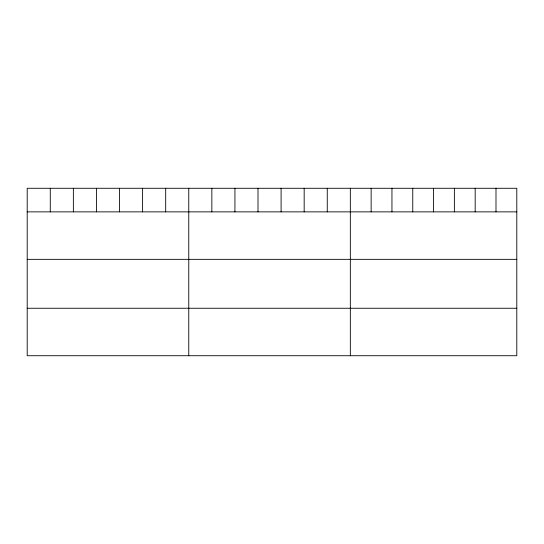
<?xml version="1.0" encoding="UTF-8"?>
<svg xmlns="http://www.w3.org/2000/svg" width="544" height="544" viewBox="0 0 544 544"><rect width="100%" height="100%" fill="white"/><g stroke="black" fill="none" stroke-linecap="round" stroke-linejoin="round"><path stroke-width="0.82" d="M516.8 211.868L516.8 355.722L27.2 355.722L27.2 188.278L516.8 188.278L516.8 211.868L27.2 211.868M27.2 259.338L516.8 259.338M27.2 308.251L516.8 308.251M495.992 188.278L495.992 211.868M475.184 188.278L475.184 211.868M454.376 188.278L454.376 211.868M433.568 188.278L433.568 211.868M412.76 188.278L412.76 211.868M391.952 188.278L391.952 211.868M371.144 188.278L371.144 211.868M350.336 188.278L350.336 355.722M327.257 188.278L327.257 211.868M304.171 188.278L304.171 211.868M281.092 188.278L281.092 211.868M258.012 188.278L258.012 211.868M234.933 188.278L234.933 211.868M211.847 188.278L211.847 211.868M188.768 188.278L188.768 355.722M165.689 188.278L165.689 211.868M142.603 188.278L142.603 211.868M119.524 188.278L119.524 211.868M96.444 188.278L96.444 211.868M73.365 188.278L73.365 211.868M50.279 188.278L50.279 211.868"/></g></svg>
